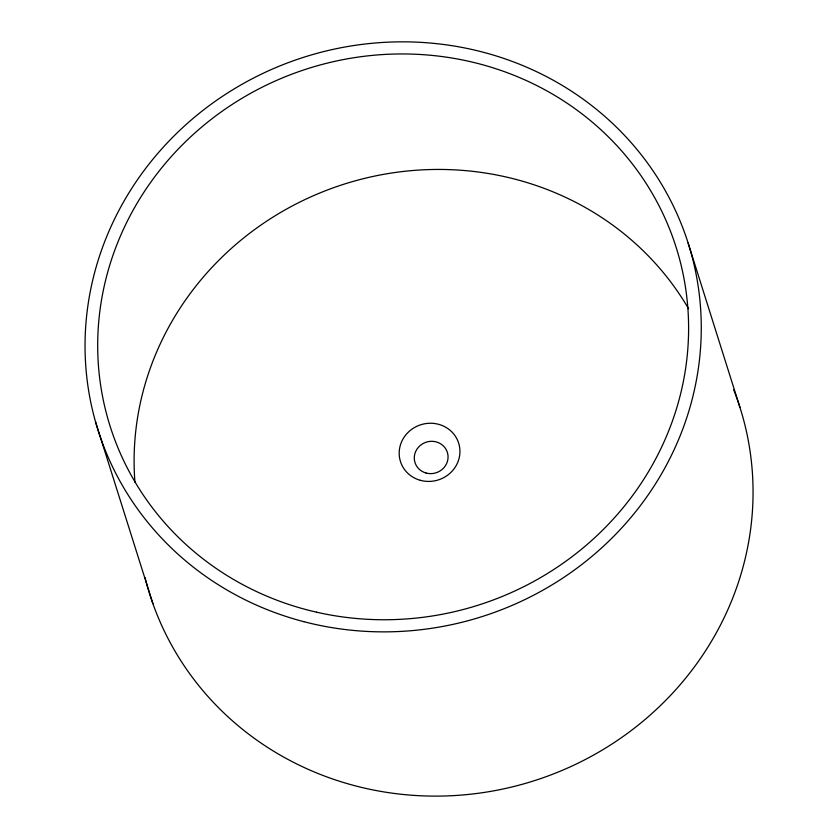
<?xml version="1.0" encoding="UTF-8"?>
<svg xmlns="http://www.w3.org/2000/svg" width="838" height="838" viewBox="0 0 838 838"><rect width="100%" height="100%" fill="white"/><g stroke="black" fill="none" stroke-linecap="round" stroke-linejoin="round"><path stroke-width="1.26" d="M688.134 243.062L739.912 407.299M95.49 421.713L152.925 603.706M733.679 389.754A309.536 293.541 -17.5 0 1 534.267 780.712A309.536 293.541 -17.5 0 1 145.047 577.56M134.949 482.279A296.809 281.474 -17.5 0 1 345.445 183.721A296.809 281.474 -17.5 0 1 688.595 308.782M303.869 621.681A309.536 293.541 -17.5 0 0 693.183 260.985A309.536 293.541 -17.5 0 0 182.401 127.879A309.536 293.541 -17.5 0 0 303.869 621.681M316.586 612.19A296.809 281.474 -17.5 0 0 678.56 255.433A296.809 281.474 -17.5 0 0 184.287 142.931A296.809 281.474 -17.5 0 0 316.586 612.19M420.288 480.3A30.524 28.953 -17.5 0 0 459.255 445.303A30.524 28.953 -17.5 0 0 409.133 431.402A30.524 28.953 -17.5 0 0 420.288 480.3M426.029 473.009A16.959 16.079 -17.5 0 0 447.681 453.557A16.959 16.079 -17.5 0 0 419.828 445.837A16.959 16.079 -17.5 0 0 426.029 473.009"/></g></svg>
